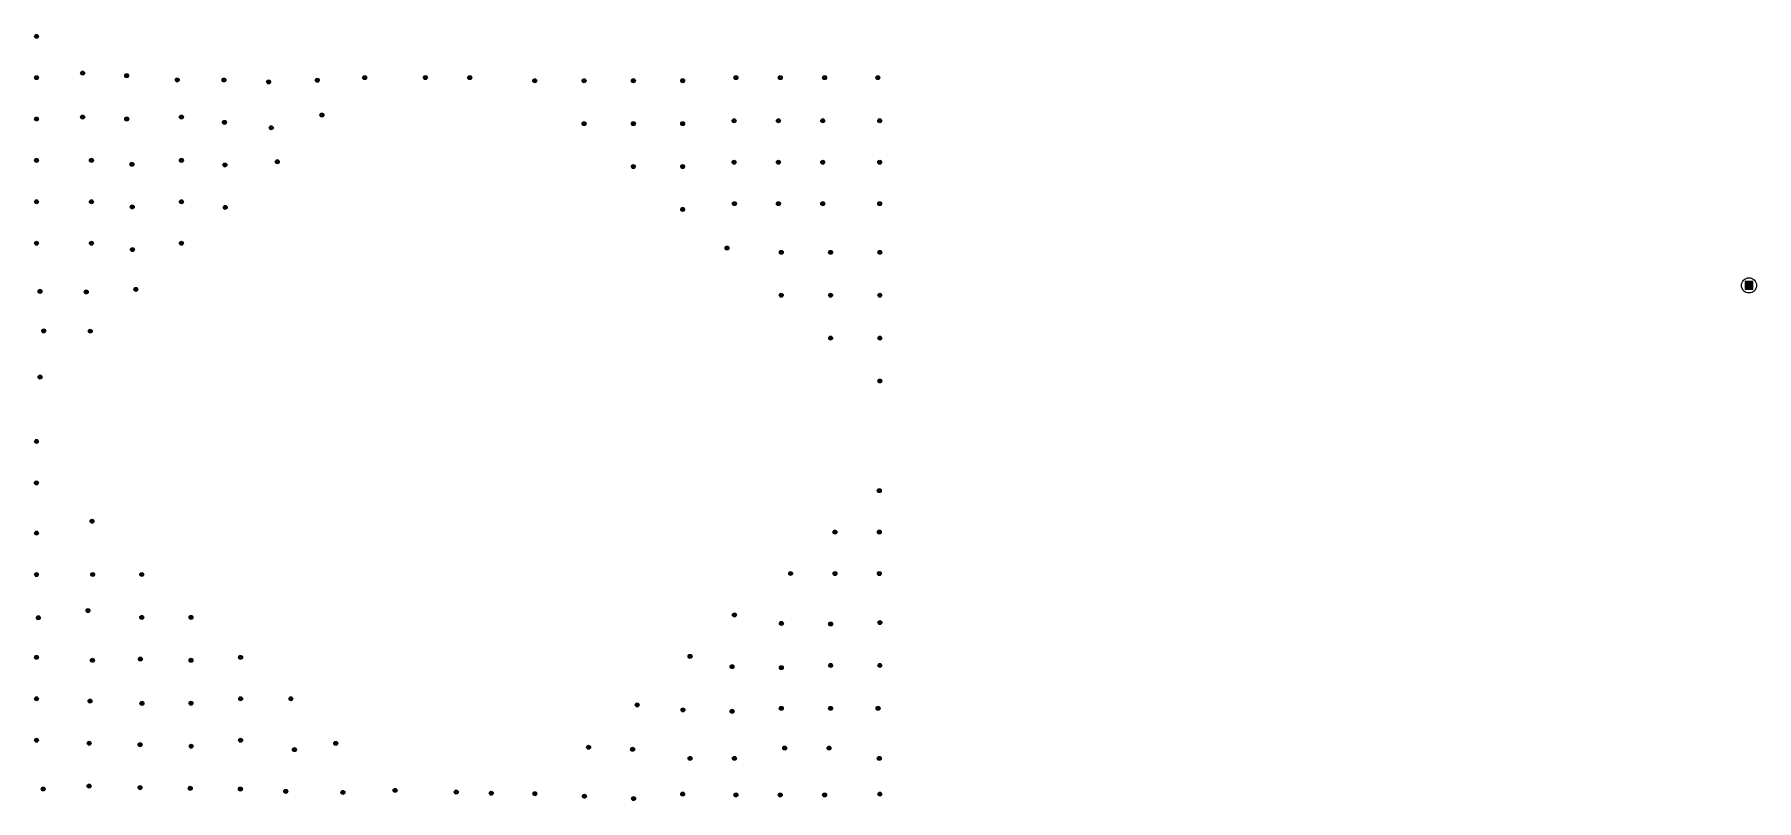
# Model space of a CAD drawing. Header units: millimetres. Extents: x 274830 to 6381169, y -2686084 to 432211.
# Drawn here: x 6031783 to 6381169, y 276825 to 432211 of the extents above.
import ezdxf

# ---------------------------------------------------------------- set-up
doc = ezdxf.new("R2010")
doc.units = ezdxf.units.MM
doc.layers.add('立柱桩', color=4, linetype='Continuous')

# ---------------------------------------------------------------- blocks, each defined once
blk = doc.blocks.new('ZCLZ1')
at = {"layer": '立柱桩'}
h = blk.add_hatch(color=256, dxfattribs=at)
h.dxf.hatch_style = 1
h.paths.add_polyline_path([(-204, 204), (-204, -204), (204, -204), (204, 204)])
blk.add_lwpolyline([(-204, 204), (-204, -204), (204, -204), (204, 204), (-204, 204)], dxfattribs=at)
blk.add_circle((0, 0), 400, dxfattribs=at)
blk = doc.blocks.new('ZCLZ2')
at = {"layer": '立柱桩'}
for points in [[(-204, 204), (-204, -204), (204, -204), (204, 204), (-204, 204)], [(-204, 204), (204, 204), (204, -204), (-204, -204), (-204, 204)]]:
    blk.add_lwpolyline(points, dxfattribs=at)
blk.add_circle((0, 0), 400, dxfattribs=at)

msp = doc.modelspace()

# ---------------------------------------------------------------- block references
at = {"layer": '立柱桩'}
for name, p in [('ZCLZ1', (6032199, 431811)), ('ZCLZ2', (6032199, 423448)), ('ZCLZ2', (6041550, 424368)), ('ZCLZ2', (6050499, 423848)), ('ZCLZ1', (6060749, 422998)), ('ZCLZ1', (6070213, 422968)), ('ZCLZ1', (6079294, 422588)), ('ZCLZ1', (6089165, 422930)), ('ZCLZ2', (6098799, 423457)), ('ZCLZ2', (6111099, 423468)), ('ZCLZ2', (6120099, 423457)), ('ZCLZ1', (6133294, 422818)), ('ZCLZ1', (6143294, 422818)), ('ZCLZ1', (6153294, 422818)), ('ZCLZ1', (6163294, 422818)), ('ZCLZ2', (6174099, 423457)), ('ZCLZ2', (6183099, 423457)), ('ZCLZ2', (6192094, 423457)), ('ZCLZ2', (6202894, 423457)), ('ZCLZ2', (6041549, 415448)), ('ZCLZ2', (6061599, 415448)), ('ZCLZ2', (6090100, 415868)), ('ZCLZ2', (6032200, 415068)), ('ZCLZ2', (6050500, 415068)), ('ZCLZ1', (6070330, 414375)), ('ZCLZ2', (6079815, 413283)), ('ZCLZ1', (6143294, 414118)), ('ZCLZ1', (6153294, 414118)), ('ZCLZ1', (6163294, 414118)), ('ZCLZ2', (6173727, 414695)), ('ZCLZ2', (6182727, 414695)), ('ZCLZ2', (6191727, 414695)), ('ZCLZ2', (6203272, 414695)), ('ZCLZ2', (6032199, 406668)), ('ZCLZ2', (6043350, 406668)), ('ZCLZ1', (6051548, 405868)), ('ZCLZ2', (6061600, 406668)), ('ZCLZ1', (6070418, 405756)), ('ZCLZ2', (6081053, 406383)), ('ZCLZ1', (6153294, 405418)), ('ZCLZ1', (6163294, 405418)), ('ZCLZ2', (6173727, 406295)), ('ZCLZ2', (6182722, 406295)), ('ZCLZ2', (6191722, 406295)), ('ZCLZ2', (6203267, 406295)), ('ZCLZ2', (6032199, 398268)), ('ZCLZ2', (6043350, 398268)), ('ZCLZ2', (6061600, 398268)), ('ZCLZ1', (6051618, 397233)), ('ZCLZ1', (6070486, 397118)), ('ZCLZ1', (6163294, 396718)), ('ZCLZ2', (6173803, 397895)), ('ZCLZ2', (6182722, 397895)), ('ZCLZ2', (6191727, 397895)), ('ZCLZ2', (6203267, 397895)), ('ZCLZ2', (6032200, 389868)), ('ZCLZ2', (6043350, 389868)), ('ZCLZ1', (6051671, 388581)), ('ZCLZ2', (6061598, 389868)), ('ZCLZ1', (6172300, 388883)), ('ZCLZ1', (6183294, 388018)), ('ZCLZ1', (6193294, 388018)), ('ZCLZ1', (6203294, 388018)), ('ZCLZ1', (6052350, 380503)), ('ZCLZ1', (6032906, 380090)), ('ZCLZ1', (6042297, 379993)), ('ZCLZ1', (6183294, 379318)), ('ZCLZ1', (6193294, 379318)), ('ZCLZ1', (6203294, 379318)), ('ZCLZ1', (6033665, 372085)), ('ZCLZ1', (6043101, 372030)), ('ZCLZ1', (6193294, 370618)), ('ZCLZ1', (6203294, 370618)), ('ZCLZ1', (6032937, 362719)), ('ZCLZ1', (6203294, 361918)), ('ZCLZ2', (6032200, 349662)), ('ZCLZ2', (6032183, 341260)), ('ZCLZ2', (6203184, 339680)), ('ZCLZ2', (6043474, 333488)), ('ZCLZ2', (6032200, 331062)), ('ZCLZ2', (6194184, 331275)), ('ZCLZ2', (6203199, 331275)), ('ZCLZ2', (6032200, 322667)), ('ZCLZ2', (6043600, 322671)), ('ZCLZ1', (6053550, 322671)), ('ZCLZ2', (6185184, 322875)), ('ZCLZ2', (6194194, 322869)), ('ZCLZ2', (6203194, 322869)), ('ZCLZ2', (6042650, 315368)), ('ZCLZ2', (6173804, 314475)), ('ZCLZ2', (6032572, 313895)), ('ZCLZ1', (6053550, 313971)), ('ZCLZ1', (6063550, 313971)), ('ZCLZ1', (6183322, 312742)), ('ZCLZ1', (6193310, 312627)), ('ZCLZ1', (6203302, 312928)), ('ZCLZ2', (6032200, 305868)), ('ZCLZ1', (6043550, 305271)), ('ZCLZ1', (6053273, 305511)), ('ZCLZ1', (6063550, 305271)), ('ZCLZ2', (6073600, 305868)), ('ZCLZ2', (6164794, 306070)), ('ZCLZ1', (6173332, 303980)), ('ZCLZ1', (6183318, 303776)), ('ZCLZ1', (6193310, 304228)), ('ZCLZ1', (6203294, 304228)), ('ZCLZ2', (6032200, 297468)), ('ZCLZ1', (6043067, 296991)), ('ZCLZ2', (6073600, 297468)), ('ZCLZ2', (6083800, 297468)), ('ZCLZ1', (6053597, 296530)), ('ZCLZ1', (6063550, 296571)), ('ZCLZ1', (6154067, 296223)), ('ZCLZ1', (6163341, 295218)), ('ZCLZ1', (6173332, 294931)), ('ZCLZ1', (6183302, 295528)), ('ZCLZ1', (6193294, 295528)), ('ZCLZ1', (6202937, 295528)), ('ZCLZ2', (6032200, 289068)), ('ZCLZ1', (6042884, 288450)), ('ZCLZ1', (6053228, 288151)), ('ZCLZ1', (6063581, 287843)), ('ZCLZ2', (6073600, 289068)), ('ZCLZ2', (6084540, 287154)), ('ZCLZ1', (6092914, 288424)), ('ZCLZ1', (6144195, 287639)), ('ZCLZ1', (6153129, 287220)), ('ZCLZ2', (6183999, 287453)), ('ZCLZ2', (6192999, 287453)), ('ZCLZ2', (6164799, 285375)), ('ZCLZ2', (6173799, 285369)), ('ZCLZ2', (6203184, 285369)), ('ZCLZ1', (6033550, 279171)), ('ZCLZ1', (6042875, 279758)), ('ZCLZ1', (6053217, 279460)), ('ZCLZ1', (6063389, 279311)), ('ZCLZ1', (6073566, 279157)), ('ZCLZ2', (6082772, 278683)), ('ZCLZ1', (6094354, 278471)), ('ZCLZ1', (6104958, 278877)), ('ZCLZ2', (6117364, 278543)), ('ZCLZ1', (6124462, 278311)), ('ZCLZ1', (6133304, 278213)), ('ZCLZ1', (6143360, 277694)), ('ZCLZ1', (6153342, 277225)), ('ZCLZ1', (6163294, 278128)), ('ZCLZ2', (6174099, 277968)), ('ZCLZ2', (6183084, 277968)), ('ZCLZ2', (6192099, 277968)), ('ZCLZ1', (6203294, 278128))]:
    msp.add_blockref(name, p, dxfattribs=at)
at = {"layer": '立柱桩', "xscale": 3.840000000596047, "yscale": 3.840000000596047, "zscale": 3.840000000596047}
msp.add_blockref('ZCLZ1', (6379633, 381313), dxfattribs=at)

doc.saveas('drawing.dxf')
